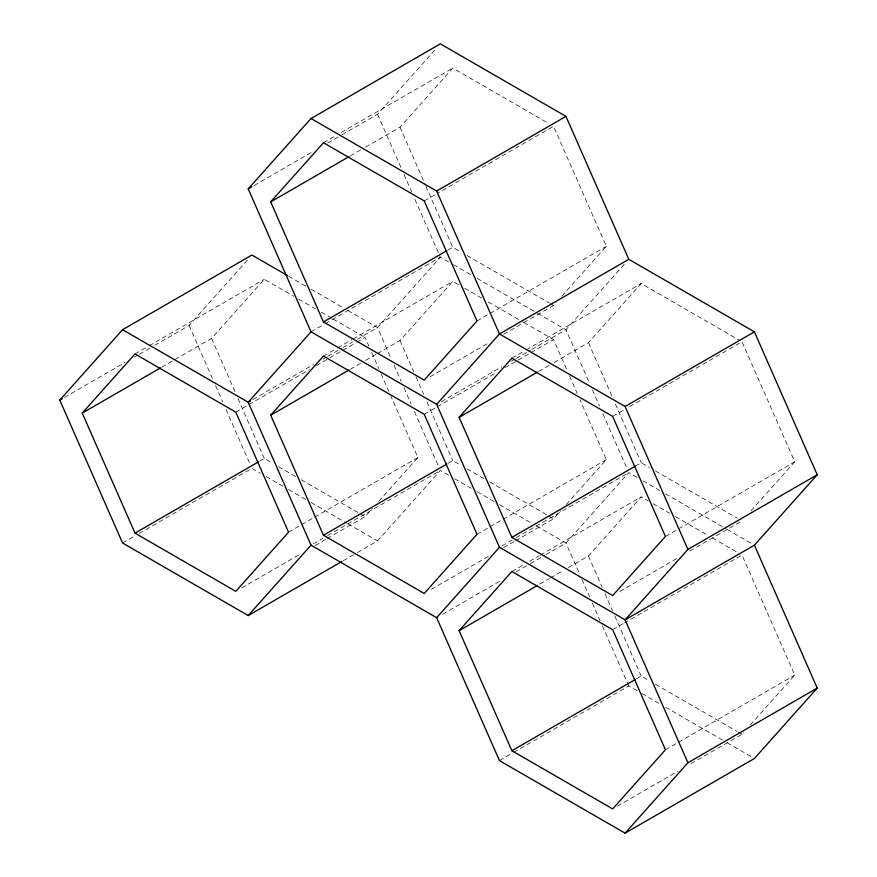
<?xml version="1.0" encoding="UTF-8"?>
<svg xmlns="http://www.w3.org/2000/svg" width="877" height="877" viewBox="0 0 877 877"><rect width="100%" height="100%" fill="white"/><g stroke="black" fill="none" stroke-linecap="round" stroke-linejoin="round"><path stroke-width="0.66" stroke-dasharray="4.38 3.29" d="M154.692 345.308L189.092 325.444L248.268 259.121M341.942 134.795L377.538 114.251L436.702 47.928M161.741 367.189L211.565 338.412L264.328 279.281L293.97 296.393M365.599 147.084L400.011 127.22L452.773 68.088L548.805 123.536M377.461 353.563L400.011 340.55L452.773 281.418L459.888 285.518M327.143 538.577L365.117 516.663L372.385 508.507M378.754 501.37L417.88 457.531L390.945 396.251M503.716 334.236L553.551 305.47L556.281 302.412M561.74 296.294L606.314 246.327L553.551 126.277L437.283 193.4M357.367 552.543L377.538 540.901L440.353 470.5L448.64 475.29M624.238 264.405L565.972 329.708L531.572 349.572M554.045 362.541L588.445 342.677L641.208 283.545L739.618 340.364M515.588 540.714L553.551 518.789L560.831 510.633M566.29 504.516L606.314 459.658L579.927 399.627M637.086 477.417L628.787 472.637L565.972 543.027L545.801 554.67M568.274 567.649L588.445 556.007L641.208 496.875L648.322 500.975M751.085 510.732L794.748 461.784L741.986 341.734L628.096 407.487M690.977 763.703L741.986 734.246L743.806 732.207M750.175 725.071L794.748 675.115L741.986 555.053L624.534 622.867M323.449 142.754L336.505 135.211M341.241 132.471L452.773 68.088M254.144 185.485L312.278 151.918M327.702 143.017L340.758 135.486M350.175 155.996L360.853 149.824M135.014 353.946L148.06 346.415M149.243 345.724L264.328 279.281M64.525 397.369L125.027 362.431M134.521 356.95L138.084 354.9M139.268 354.209L149.945 348.048M424.227 200.932L436.099 194.091M448.026 250.022L452.773 247.281L461.072 252.072M311.028 331.835L324.073 324.304M325.268 323.613L440.353 257.18L452.203 264.021M323.449 356.073L336.505 348.542M337.689 347.851L351.918 339.64M353.113 338.95L452.773 281.418M252.96 399.495L313.462 364.558M322.955 359.088L326.518 357.027M327.702 356.347L341.942 348.125M343.126 347.435L352.62 341.953M357.367 339.213L377.538 327.57L440.353 257.18L413.9 196.996M235.792 412.135L247.654 405.284M248.838 404.593L309.351 369.666M316.465 365.556L341.383 351.162M342.567 350.482L355.623 342.951M356.807 342.26L365.117 337.47L368.954 346.218M350.175 369.316L360.853 363.155M365.599 360.414L376.277 354.242M476.989 320.993L488.862 314.141M490.046 313.462L606.314 246.327M259.581 461.214L264.328 458.474L272.626 463.264M122.583 543.027L134.455 536.187M139.202 533.446L251.907 468.373L260.206 473.163M430.158 376.704L489.487 342.458M511.883 358.211L524.939 350.668M526.123 349.989L641.208 283.545M441.394 401.633L501.907 366.696M511.401 361.214L514.952 359.164M516.147 358.474L530.377 350.252M424.227 414.262L436.099 407.41M437.283 406.731L496.601 372.473M504.911 367.682L529.818 353.299M531.013 352.609L553.551 339.596L567.287 370.861M538.621 371.453L549.298 365.281M288.555 532.186L300.416 525.334M301.6 524.654L313.473 517.803M314.657 517.123L417.88 457.531M448.026 463.352L452.773 460.611L461.072 465.402M313.396 543.795L322.889 538.314M327.636 535.573L440.353 470.5M241.723 587.897L299.857 554.33M315.281 545.428L325.959 539.267M343.126 560.765L356.183 553.234M612.672 416.389L623.35 410.228M476.989 534.323L488.862 527.472M490.046 526.781L501.907 519.94M503.091 519.25L606.314 459.658M635.277 466.158L641.208 462.738L649.506 467.529M501.841 545.922L514.887 538.39M516.071 537.711L628.787 472.637M431.352 589.344L489.487 555.777M503.716 547.566L514.393 541.394M511.883 571.53L523.755 564.678M529.686 561.258L539.18 555.777M540.364 555.097L641.208 496.875M442.589 614.273L501.907 580.015M516.147 571.804L529.193 564.262M530.377 563.582L544.617 555.36M539.804 584.093L549.298 578.612M550.482 577.921L563.527 570.39M665.435 536.45L677.296 529.598M678.48 528.919L794.748 461.784M619.787 591.482L679.105 557.224M689.782 551.063L741.986 520.927M612.672 629.719L623.35 623.558M636.461 678.809L641.208 676.068L649.506 680.859M499.462 760.622L512.519 753.091M513.703 752.4L628.787 685.957L640.638 692.797M665.435 749.78L677.296 742.929M678.48 742.238L794.748 675.115M617.419 806.171L677.921 771.234M467.002 255.492L548.805 302.729M549.989 303.409L553.551 305.47M453.387 264.701L471.157 274.961M477.088 278.382L536.34 312.596M537.535 313.286L565.972 329.708L589.662 383.611M464.624 288.259L482.416 298.531M488.336 301.951L522.725 321.804M523.909 322.484L553.551 339.596M655.437 470.949L737.25 518.186M288.643 276.255L306.424 286.516M311.171 289.257L343.17 307.728M347.906 310.469L377.538 327.57L391.306 358.912M643.005 480.848L659.603 490.418M665.522 493.839L725.97 528.743M727.154 529.423L752.038 543.795M298.717 299.134L315.314 308.715M321.245 312.135L331.912 318.296M333.096 318.987L365.117 337.47M653.069 503.716L669.666 513.297M675.597 516.717L707.607 535.2M712.343 537.941L739.618 553.683M467.002 468.822L484.784 479.094M489.53 481.824L547.621 515.369M548.805 516.049L553.551 518.789M454.571 478.71L471.157 488.292M477.088 491.712L494.869 501.973M499.605 504.713L531.605 523.185M536.34 525.926L565.972 543.027L579.752 574.369M278.557 466.685L296.338 476.956M301.085 479.697L359.186 513.242M360.37 513.922L365.117 516.663M655.437 684.279L737.25 731.506M738.434 732.196L741.986 734.246M266.126 476.584L282.723 486.154M288.643 489.585L306.424 499.846M311.171 502.576L346.722 523.109M347.906 523.788L377.538 540.901M641.821 693.488L659.603 703.749M665.522 707.169L722.418 740.013M727.154 742.753L754.417 758.484M588.445 342.677L612.08 396.459M615.38 403.957L641.208 462.738M592.424 389.881L599.583 406.183M602.894 413.703L627.132 468.866M569.491 375.871L577.187 393.378M400.011 127.22L425.29 184.751M425.838 186.001L452.773 247.281M588.445 556.007L602.192 587.272M604.933 593.521L612.628 611.028M614.832 616.038L641.208 676.068M377.538 114.251L401.776 169.414M403.979 174.424L411.697 191.975M581.955 579.39L589.662 596.941M592.424 603.212L600.131 620.763M602.335 625.772L628.787 685.957M400.011 340.55L413.747 371.815M415.95 376.814L423.646 394.321M426.935 401.83L452.773 460.611M394.069 365.183L401.227 381.484M403.979 387.755L411.149 404.056M414.448 411.576L438.697 466.739M371.705 352.477L378.853 368.735M381.046 373.734L388.741 391.241M211.565 338.412L235.2 392.194M237.952 398.443L264.328 458.474M189.092 325.444L212.793 379.357M215.545 385.617L222.703 401.918M226.014 409.438L249.704 463.352"/><path stroke-width="1.32" d="M341.942 561.444L248.213 615.566L122.583 543.027L59.779 400.109L122.583 329.708L251.907 255.043L287.459 275.575M248.213 188.906L311.028 118.516L440.353 43.85L565.972 116.378L628.787 259.307L754.417 331.835L817.221 474.764L754.417 545.165L625.093 619.82L499.462 547.292L436.647 404.363L311.028 331.835L248.213 188.906L251.776 186.856M82.252 413.078L135.014 353.946L235.792 412.135L288.555 532.186L235.792 591.328L135.014 533.139L82.252 413.078L160.557 367.869M270.686 201.885L323.449 142.754L424.227 200.932L476.989 320.993L424.227 380.125L323.449 321.947L270.686 201.885L348.991 156.676M311.028 331.835L248.213 402.236L311.028 545.165L436.647 617.693L499.462 760.622L625.093 833.15L754.417 758.484L817.221 688.094L754.417 545.165M270.686 415.216L323.449 356.073L424.227 414.262L476.989 534.323L424.227 593.455L323.449 535.266L270.686 415.216L348.991 370.006M248.213 615.566L311.028 545.165M436.647 404.363L499.462 333.973L628.787 259.307M459.12 417.342L511.883 358.211L612.672 416.389L665.435 536.45L612.672 595.582L511.883 537.404L459.12 417.342L537.426 372.133M436.647 617.693L499.462 547.292M459.12 630.673L511.883 571.53L612.672 629.719L665.435 749.78L612.672 808.912L511.883 750.723L459.12 630.673L537.426 585.463M817.221 474.764L687.908 549.43L625.093 619.82L687.908 762.749L625.093 833.15M59.779 400.109L62.146 398.739M311.028 118.516L436.647 191.043L565.972 116.378M323.449 321.947L446.842 250.701M250.581 400.866L248.213 402.236L122.583 329.708M135.014 533.139L258.397 461.905M323.449 535.266L446.842 464.032M436.647 191.043L499.462 333.973L625.093 406.5L754.417 331.835M511.883 537.404L635.277 466.158M511.883 750.723L635.277 679.489M687.908 762.749L817.221 688.094M625.093 406.5L687.908 549.43"/></g></svg>
